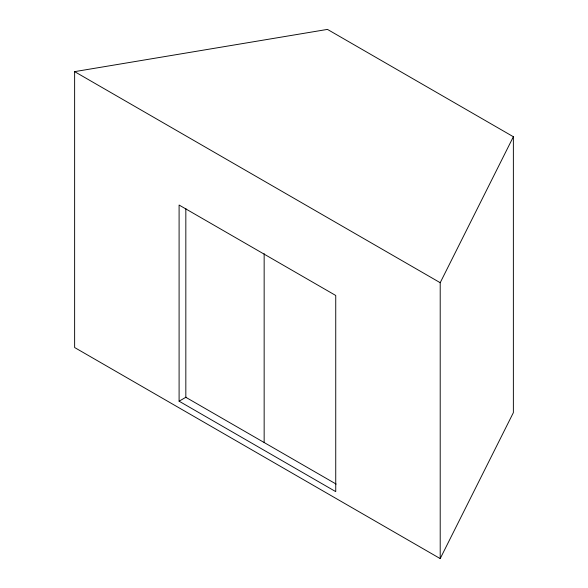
<?xml version="1.0" encoding="UTF-8"?>
<svg xmlns="http://www.w3.org/2000/svg" width="588" height="588" viewBox="0 0 588 588"><rect width="100%" height="100%" fill="white"/><g stroke="black" fill="none" stroke-linecap="round" stroke-linejoin="round"><path stroke-width="0.88" d="M440.206 558.6L440.206 282.703L513.368 136.739L327.457 29.4L74.632 71.64L74.632 347.537L440.206 558.6L513.368 412.636L513.368 136.739M179.097 401.192L335.741 491.627L335.741 295.477L179.097 205.043L179.097 401.192L186.014 397.194M74.632 71.64L440.206 282.703M336.145 484.086L185.83 397.304L185.83 208.49M264.152 253.707L264.152 442.521"/></g></svg>
